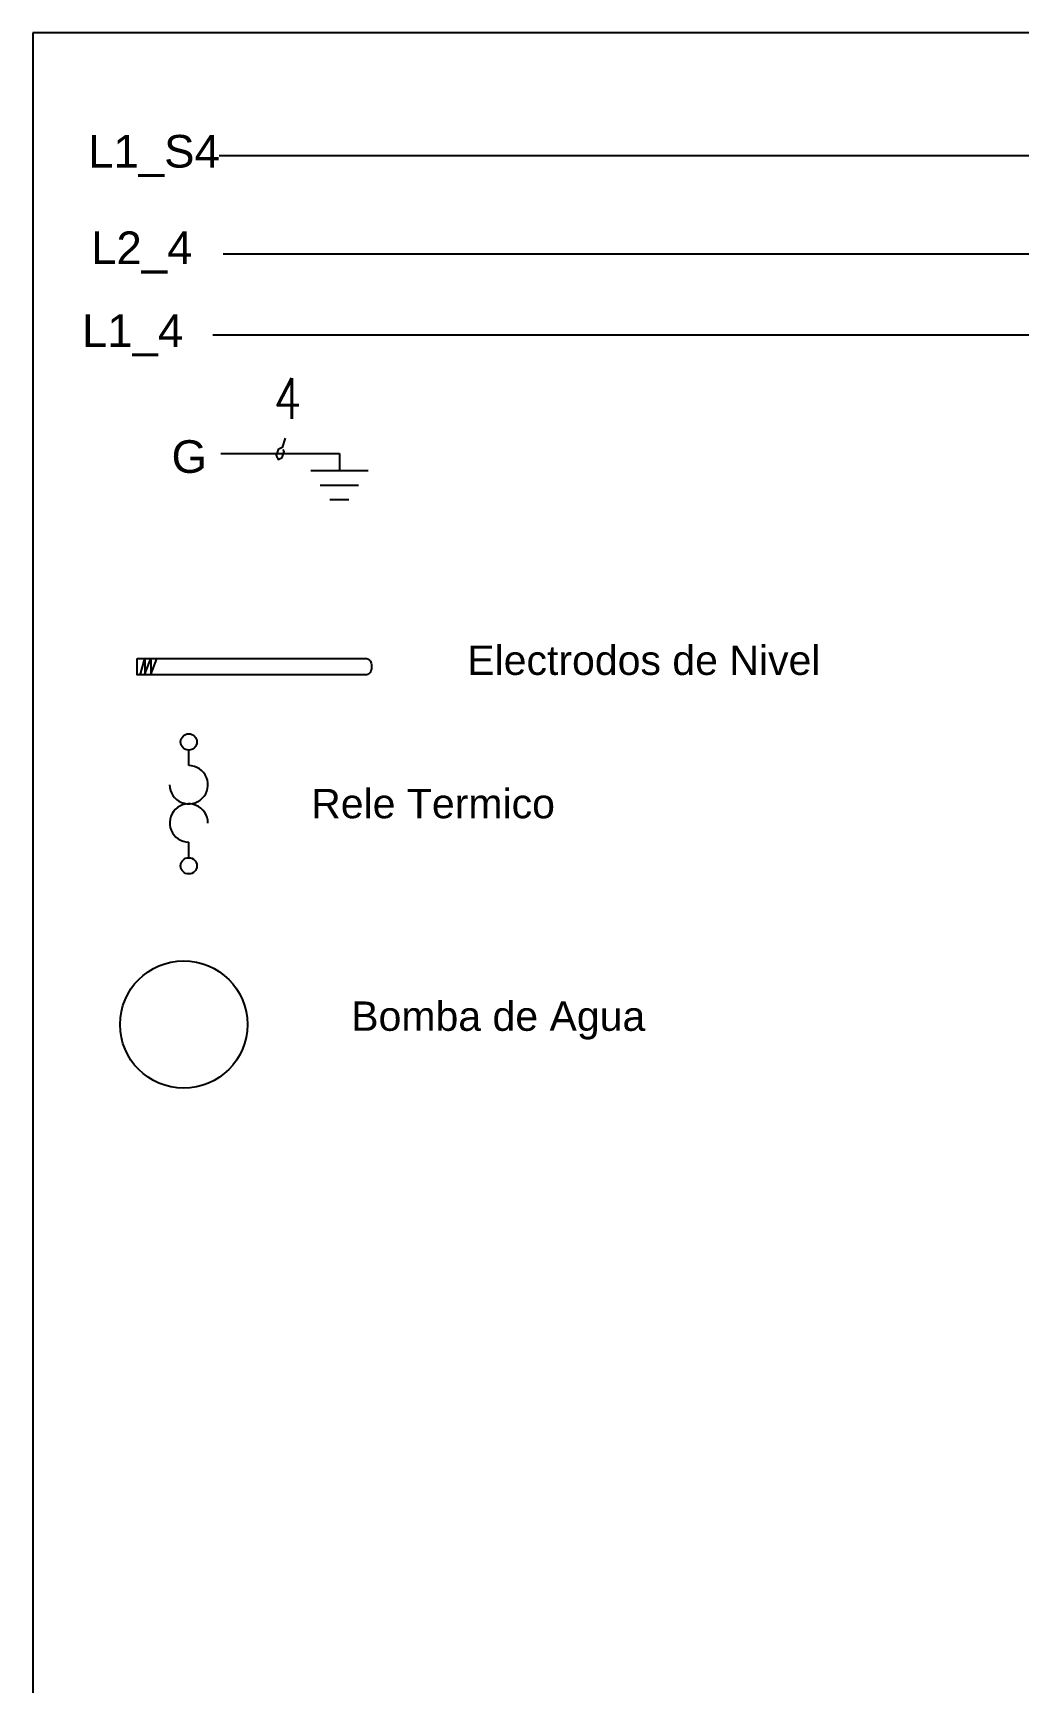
# Model space of a CAD drawing. Header units: inches. Extents: x 18.7 to 39.4, y 4.3 to 20.5.
# Drawn here: x 18.66 to 23.49, y 12.42 to 20.52 of the extents above; entities that cross this region are included whole.
import ezdxf
from ezdxf.enums import TextEntityAlignment as Align

# ---------------------------------------------------------------- set-up
doc = ezdxf.new("R2010")
doc.units = ezdxf.units.IN
doc.header["$MEASUREMENT"] = 0
for name, color, linetype in [('BLK_12AWG', 7, 'Continuous'), ('SYMS', 7, 'Continuous'), ('WIRENO', 250, 'Continuous'), ('WIRES', 7, 'Continuous')]:
    doc.layers.add(name, color=color, linetype=linetype)
doc.styles.get("Standard").update_dxf_attribs({"font": 'arial.ttf'})
doc.styles.add('WD', font='romans.shx')

# ---------------------------------------------------------------- blocks, each defined once
blk = doc.blocks.new('Nivel')
at = {"layer": 'WIRENO'}
for p, q in [((103.38, 60.01), (103.74, 61.39)), ((103.74, 61.39), (103.74, 60.1)), ((103.74, 60.1), (104.25, 61.39)), ((104.25, 61.39), (104.25, 60.07)), ((104.25, 60.07), (104.74, 61.36))]:
    blk.add_line(p, q, dxfattribs=at)
blk.add_lwpolyline([(103.12, 61.39), (121.77, 61.39, -0.414214), (122.27, 60.89), (122.27, 60.54, -0.414214), (121.77, 60.04), (103.12, 60.04)], format="xyb", close=True, dxfattribs=at)
blk = doc.blocks.new('VGND2')
for p, q in [((0.09375, 0), (-0.09375, 0)), ((-0.0625, -0.046875), (0.0625, -0.046875)), ((-0.03125, -0.09375), (0.03125, -0.09375))]:
    blk.add_line(p, q)
at = {"style": 'WD', "flags": 1}
blk.add_attdef('X2TERM01', (0, 0), '', height=0.01, dxfattribs=at)
blk = doc.blocks.new('WD_WNH')
at = {"linetype": 'Continuous', "style": 'WD', "width": 0.8}
blk.add_attdef('WIRENO', text='', height=0.125, dxfattribs=at).set_placement((0, 0.0625), align=Align.CENTER)
at = {"style": 'WD', "flags": 1}
for tag, p in [('W01USER', (0, 0.0781)), ('W02USER', (0, 0.0703)), ('W03USER', (0, 0.0625)), ('W04USER', (0, 0.0547)), ('W05USER', (0, 0.0469)), ('W06USER', (0, 0.0391)), ('W07USER', (0, 0.0312)), ('W08USER', (0, 0.0234)), ('W09USER', (0, 0.0156)), ('W10USER', (0, 0.0078))]:
    blk.add_attdef(tag, text='', height=0.005, dxfattribs=at).set_placement(p, align=Align.CENTER)
blk = doc.blocks.new('VOL2')
for p, q in [((0, 0.1875), (0, 0.2637)), ((0, -0.2637), (0, -0.1875))]:
    blk.add_line(p, q)
at = {"linetype": 'Continuous'}
for centre in [(0, 0.3038), (0, -0.3038)]:
    blk.add_circle(centre, 0.04, dxfattribs=at)
for centre, start, end in [((0, 0.0938), 180, 90.00104), ((0, -0.0938), 0.00101, 270.00201)]:
    blk.add_arc(centre, 0.0938, start, end)
at = {"linetype": 'Continuous', "style": 'WD', "flags": 8}
blk.add_attdef('TERM01', text='', height=0.125, dxfattribs=at).set_placement((-0.055, 0.3629), align=Align.RIGHT)
at = {"style": 'WD'}
for tag, p, width in [('INST', (0.1875, 0.359), 0.7), ('LOC', (0.1875, 0.1894), 0.7), ('TAG2', (0.1269, 0.0331), 0.9), ('DESC1', (0.1287, -0.1231), 0.7), ('DESC2', (0.1287, -0.2794), 0.7)]:
    blk.add_attdef(tag, p, '', height=0.125, dxfattribs=dict(at, width=width))
at = {"color": 7, "style": 'WD', "flags": 1}
for tag, p in [('X2TERM01', (0, 0.3438)), ('X8TERM02', (0, -0.3438))]:
    blk.add_attdef(tag, p, '', height=0.0125, dxfattribs=at)
at = {"color": 7, "style": 'WD'}
for tag, p in [('X4LINK', (-0.1406, 0)), ('X1LINK', (0.125, 0))]:
    blk.add_attdef(tag, p, '', height=0.01, dxfattribs=at)
at = {"style": 'WD', "flags": 9}
blk.add_attdef('FAMILY', (-0.2165, -0.1579), '', height=0.01, rotation=90, dxfattribs=at)
at = {"linetype": 'Continuous', "style": 'WD', "flags": 8}
blk.add_attdef('TERM02', text='', height=0.125, dxfattribs=at).set_placement((-0.0407, -0.3697), align=Align.TOP_RIGHT)
blk = doc.blocks.new('HCR1')
blk.add_circle((0, 0), 0.1562)
at = {"style": 'WD'}
for tag, height, width, p in [('INST', 0.0625, 0.7, (0.0055, 0.4286)), ('LOC', 0.0625, 0.7, (0.0055, 0.3438)), ('TAG1', 0.1094, 0.9, (0, 0.2024))]:
    blk.add_attdef(tag, text='', height=height, dxfattribs=dict(at, width=width)).set_placement(p, align=Align.CENTER)
at = {"style": 'WD', "flags": 9}
blk.add_attdef('FAMILY', text='', height=0.01, dxfattribs=at).set_placement((-0.0053, 0.1698), align=Align.CENTER)
at = {"linetype": 'Continuous', "style": 'WD', "flags": 1}
for tag, p in [('CAT', (0, 0.1593)), ('MFG', (0, 0.1404))]:
    blk.add_attdef(tag, text='', height=0.01, dxfattribs=at).set_placement(p, align=Align.MIDDLE)
at = {"style": 'WD'}
for tag, p, height, width in [('DESC1', (1.126, 0.0601), 0.1094, 0.9), ('DESC2', (1.126, -0.0828), 0.1094, 0.9), ('DESC3', (1.126, -0.2256), 0.1094, 0.9), ('XREFNO', (1.3251, -0.3928), 0.0938, 0.8), ('XREFNC', (1.3151, -0.5165), 0.0938, 0.8)]:
    blk.add_attdef(tag, p, '', height=height, dxfattribs=dict(at, width=width))
at = {"linetype": 'Continuous', "style": 'WD', "flags": 9}
blk.add_attdef('ASSYCODE', text='', height=0.01, dxfattribs=at).set_placement((0, 0.125), align=Align.CENTER)
at = {"style": 'WD', "flags": 1}
for tag, p in [('X4TERM01', (-0.1562, 0)), ('X1TERM02', (0.1562, 0))]:
    blk.add_attdef(tag, p, '', height=0.0109, dxfattribs=at)
at = {"linetype": 'Continuous', "style": 'WD'}
blk.add_attdef('TERM01', text='', height=0.0625, dxfattribs=at).set_placement((-0.2, -0.0349), align=Align.TOP_RIGHT)
blk.add_attdef('TERM02', text='', height=0.0625, dxfattribs=at).set_placement((0.2, -0.0349), align=Align.TOP_LEFT)
at = {"style": 'WD', "width": 0.8, "flags": 8}
for tag, p in [('NO', (1.1233, -0.3928)), ('NC', (1.1207, -0.5165))]:
    blk.add_attdef(tag, p, '', height=0.0938, dxfattribs=at)

msp = doc.modelspace()

# ---------------------------------------------------------------- linework, layer by layer
at = {"color": 7, "linetype": 'Continuous'}
for p, q in [((39.4087, 20.5161), (18.6587, 20.5161)), ((18.6587, 20.5161), (18.6587, 4.3311))]:
    msp.add_line(p, q, dxfattribs=at)
at = {"layer": 'BLK_12AWG'}
for p, q in [((19.5714, 19.9155), (37.9464, 19.9155)), ((19.591, 19.4322), (37.966, 19.4322)), ((19.5406, 19.0354), (37.9156, 19.0354))]:
    msp.add_line(p, q, dxfattribs=at)
at = {"layer": 'WIRENO'}
msp.add_lwpolyline([(19.8957, 18.5283), (19.8806, 18.483), (19.8609, 18.4731), (19.8511, 18.4437), (19.8609, 18.424), (19.8806, 18.4339), (19.8904, 18.4633), (19.8855, 18.4731)], dxfattribs=at)
at = {"layer": 'WIRES'}
for p, q in [((19.5798, 18.4533), (20.1616, 18.4533)), ((20.1616, 18.4533), (20.1616, 18.368))]:
    msp.add_line(p, q, dxfattribs=at)

# ---------------------------------------------------------------- block references
at = {"layer": 'SYMS'}
for name, p, xscale, yscale, zscale in [('VGND2', (20.1616, 18.368), 1.5, 1.5, 1.5), ('HCR1', (19.3982, 15.6532), 2, 2, 2)]:
    msp.add_blockref(name, p, dxfattribs=dict(at, xscale=xscale, yscale=yscale, zscale=zscale))
msp.add_blockref('VOL2', (19.4229, 16.7352), dxfattribs=at)
at = {"layer": 'WIRENO'}
ref = msp.add_blockref('WD_WNH', (19.8707, 18.4533), dxfattribs=at)
ref.add_attrib('WIRENO', '4', dxfattribs={"linetype": 'Continuous', "height": 0.2, "style": 'WD', "width": 0.8}).set_placement((19.9076, 18.5639), align=Align.BOTTOM_CENTER)
at = {"layer": 'WIRENO', "xscale": 0.06, "yscale": 0.06, "zscale": 0.06}
msp.add_blockref('Nivel', (12.9824, 13.7656), dxfattribs=at)

# ---------------------------------------------------------------- texts
at = {"attachment_point": 1}
for s, width, gutter_width, insert, char_height in [('L1_S4', 0.371937, 0.05, (18.9291, 20.0161), 0.16), ('L2_4', 0.371937, 0.05, (18.9438, 19.5427), 0.16), ('L1_4', 0.371937, 0.05, (18.8984, 19.1359), 0.16), ('G', 0.371937, 0.05, (19.3383, 18.5187), 0.16), ('\\A1;Electrodos de Nivel', 44.870799, 1, (20.7889, 17.5117), 0.144), ('\\A1;Rele Termico', 44.870799, 1, (20.0232, 16.8087), 0.144), ('\\A1;Bomba de Agua', 44.870799, 1, (20.2197, 15.7662), 0.144)]:
    msp.add_mtext_dynamic_manual_height_columns(s, width=width, gutter_width=gutter_width, heights=[0], dxfattribs=dict(at, insert=insert, char_height=char_height))

doc.saveas('drawing.dxf')
